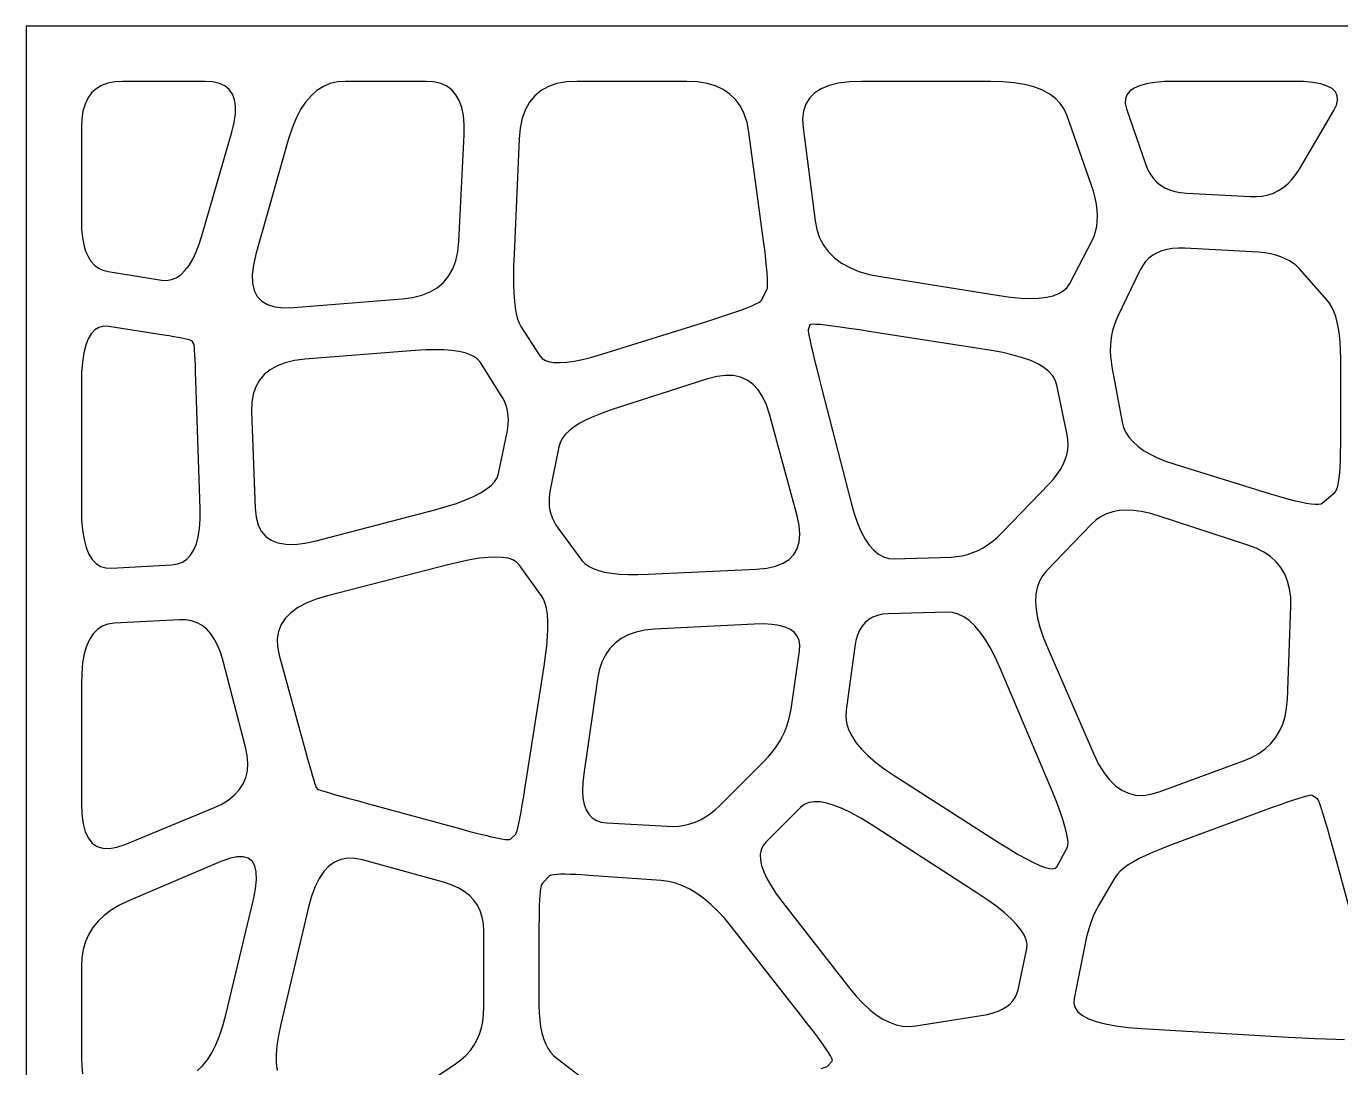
# Model space of a CAD drawing. Header units: millimetres. Extents: x -39 to 1165, y -35 to 718.
# Drawn here: x -39 to 343, y 415.4 to 718 of the extents above; entities that cross this region are included whole.
import ezdxf

# ---------------------------------------------------------------- set-up
doc = ezdxf.new("R2010")
doc.units = ezdxf.units.MM

msp = doc.modelspace()

# ---------------------------------------------------------------- linework, layer by layer
at = {"color": 7, "linetype": 'Continuous'}
for p, q in [((1165, 718), (-39, 718)), ((-39, 718), (-39, -35)), ((-18.68, 699.839966), (-20, 698.625)), ((-17.120001, 700.785034), (-18.68, 699.839966)), ((-15.32, 701.460022), (-17.120001, 700.785034)), ((-13.28, 701.86499), (-15.32, 701.460022)), ((-11, 702), (-13.28, 701.86499)), ((13, 702), (-11, 702)), ((15.237501, 701.852478), (13, 702)), ((17.15, 701.409973), (15.237501, 701.852478)), ((18.737501, 700.672485), (17.15, 701.409973)), ((20, 699.640015), (18.737501, 700.672485)), ((20.9375, 698.3125), (20, 699.640015)), ((45.469997, 699.320007), (43.75, 697.8125)), ((47.329998, 700.492493), (45.469997, 699.320007)), ((49.330002, 701.330017), (47.329998, 700.492493)), ((51.470001, 701.83252), (49.330002, 701.330017)), ((53.75, 702), (51.470001, 701.83252)), ((77.25, 702), (53.75, 702)), ((79.475006, 701.844971), (77.25, 702)), ((81.449997, 701.380005), (79.475006, 701.844971)), ((83.175003, 700.60498), (81.449997, 701.380005)), ((84.649994, 699.52002), (83.175003, 700.60498)), ((85.875, 698.125), (84.649994, 699.52002)), ((110.639999, 699.320007), (108.8125, 697.8125)), ((112.772499, 700.492493), (110.639999, 699.320007)), ((115.209999, 701.330017), (112.772499, 700.492493)), ((117.952499, 701.83252), (115.209999, 701.330017)), ((121, 702), (117.952499, 701.83252)), ((153, 702), (121, 702)), ((156.059998, 701.852478), (153, 702)), ((158.839996, 701.409973), (156.059998, 701.852478)), ((161.339996, 700.672485), (158.839996, 701.409973)), ((163.559998, 699.640015), (161.339996, 700.672485)), ((165.5, 698.3125), (163.559998, 699.640015)), ((192.029999, 699.839966), (190.125, 698.625)), ((194.345001, 700.785034), (192.029999, 699.839966)), ((197.070007, 701.460022), (194.345001, 700.785034)), ((200.205002, 701.86499), (197.070007, 701.460022)), ((203.75, 702), (200.205002, 701.86499)), ((241.25, 702), (203.75, 702)), ((244.847504, 701.900024), (241.25, 702)), ((248.139999, 701.599976), (244.847504, 701.900024)), ((251.127502, 701.099976), (248.139999, 701.599976)), ((253.809998, 700.400024), (251.127502, 701.099976)), ((256.1875, 699.5), (253.809998, 700.400024)), ((258.26001, 698.400024), (256.1875, 699.5)), ((281.709991, 699.119995), (280.877502, 698.080017)), ((282.9375, 700), (281.709991, 699.119995)), ((284.559998, 700.719971), (282.9375, 700)), ((286.577484, 701.279968), (284.559998, 700.719971)), ((288.98999, 701.679993), (286.577484, 701.279968)), ((291.797485, 701.919983), (288.98999, 701.679993)), ((295, 702), (291.797485, 701.919983)), ((329, 702), (295, 702)), ((332.180023, 701.914978), (329, 702)), ((334.919983, 701.659973), (332.180023, 701.914978)), ((337.220001, 701.234985), (334.919983, 701.659973)), ((339.079987, 700.640015), (337.220001, 701.234985)), ((340.5, 699.875), (339.079987, 700.640015)), ((341.480011, 698.940002), (340.5, 699.875)), ((-21.92, 695.38501), (-22.52, 693.359985)), ((-21.08, 697.140015), (-21.92, 695.38501)), ((-20, 698.625), (-21.08, 697.140015)), ((21.550001, 696.690002), (20.9375, 698.3125)), ((21.8375, 694.772522), (21.550001, 696.690002)), ((42.170002, 695.970032), (40.73, 693.792542)), ((43.75, 697.8125), (42.170002, 695.970032)), ((86.850006, 696.419983), (85.875, 698.125)), ((87.574997, 694.405029), (86.850006, 696.419983)), ((107.290001, 695.970032), (106.072502, 693.792542)), ((108.8125, 697.8125), (107.290001, 695.970032)), ((167.160004, 696.690002), (165.5, 698.3125)), ((168.539993, 694.772522), (167.160004, 696.690002)), ((187.544998, 695.38501), (186.869995, 693.359985)), ((188.630005, 697.140015), (187.544998, 695.38501)), ((190.125, 698.625), (188.630005, 697.140015)), ((260.027496, 697.099976), (258.26001, 698.400024)), ((261.48999, 695.599976), (260.027496, 697.099976)), ((262.647491, 693.900024), (261.48999, 695.599976)), ((280.440002, 696.880005), (280.397522, 695.52002)), ((280.397522, 695.52002), (280.75, 694)), ((280.877502, 698.080017), (280.440002, 696.880005)), ((342.019989, 697.835022), (341.480011, 698.940002)), ((341.779999, 695.11499), (342.119995, 696.559998)), ((342.119995, 696.559998), (342.019989, 697.835022)), ((-22.52, 693.359985), (-22.879999, 691.065002)), ((21.4375, 690.05249), (21.800001, 692.559998)), ((21.800001, 692.559998), (21.8375, 694.772522)), ((40.73, 693.792542), (39.43, 691.279968)), ((88.050003, 692.079956), (87.574997, 694.405029)), ((88.274994, 689.445007), (88.050003, 692.079956)), ((106.072502, 693.792542), (105.160004, 691.279968)), ((169.639999, 692.559998), (168.539993, 694.772522)), ((170.460007, 690.05249), (169.639999, 692.559998)), ((186.869995, 693.359985), (186.604996, 691.065002)), ((263.5, 692), (262.647491, 693.900024)), ((270.5, 672), (263.5, 692)), ((280.75, 694), (286.25, 678)), ((331, 676.5), (341, 693.5)), ((341, 693.5), (341.779999, 695.11499)), ((-22.879999, 691.065002), (-23, 688.5)), ((-23, 688.5), (-23, 661.5)), ((20.75, 687.25), (21.4375, 690.05249)), ((38.269997, 688.432495), (37.25, 685.25)), ((39.43, 691.279968), (38.269997, 688.432495)), ((88.25, 686.5), (88.274994, 689.445007)), ((104.552498, 688.432495), (104.25, 685.25)), ((105.160004, 691.279968), (104.552498, 688.432495)), ((171, 687.25), (170.460007, 690.05249)), ((186.604996, 691.065002), (186.75, 688.5)), ((186.75, 688.5), (190.25, 661.5)), ((12.25, 657.75), (20.75, 687.25)), ((37.25, 685.25), (27.75, 651.75)), ((86.75, 655.5), (88.25, 686.5)), ((104.25, 685.25), (102.75, 651.75)), ((175, 657.75), (171, 687.25)), ((286.25, 678), (286.86499, 676.475037)), ((286.86499, 676.475037), (287.609985, 675.100037)), ((329.957489, 674.890015), (331, 676.5)), ((287.609985, 675.100037), (288.485016, 673.875)), ((288.485016, 673.875), (289.490021, 672.799988)), ((289.490021, 672.799988), (290.625, 671.875)), ((327.617493, 672.210022), (328.829987, 673.459961)), ((328.829987, 673.459961), (329.957489, 674.890015)), ((271.132507, 670.037476), (270.5, 672)), ((271.630005, 668.150024), (271.132507, 670.037476)), ((290.625, 671.875), (291.889984, 671.100037)), ((291.889984, 671.100037), (293.285004, 670.475037)), ((293.285004, 670.475037), (294.809998, 670)), ((294.809998, 670), (296.465027, 669.674988)), ((296.465027, 669.674988), (298.25, 669.5)), ((298.25, 669.5), (316.75, 668.5)), ((318.557495, 668.48999), (320.279999, 668.660034)), ((320.279999, 668.660034), (321.91748, 669.01001)), ((321.91748, 669.01001), (323.470001, 669.539978)), ((323.470001, 669.539978), (324.9375, 670.25)), ((324.9375, 670.25), (326.320007, 671.140015)), ((326.320007, 671.140015), (327.617493, 672.210022)), ((271.992493, 666.337524), (271.630005, 668.150024)), ((272.220001, 664.599976), (271.992493, 666.337524)), ((316.75, 668.5), (318.557495, 668.48999)), ((-23, 661.5), (-22.922501, 658.922546)), ((190.25, 661.5), (190.755005, 658.907532)), ((272.092499, 659.837524), (272.269989, 661.349976)), ((272.3125, 662.9375), (272.220001, 664.599976)), ((272.269989, 661.349976), (272.3125, 662.9375)), ((-22.922501, 658.922546), (-22.690001, 656.589966)), ((11.365, 654.960022), (12.25, 657.75)), ((175.372498, 654.932495), (175, 657.75)), ((190.755005, 658.907532), (191.570007, 656.529968)), ((271.33252, 657.037476), (271.779999, 658.400024)), ((271.779999, 658.400024), (272.092499, 659.837524)), ((-22.690001, 656.589966), (-22.3025, 654.502502)), ((-22.3025, 654.502502), (-21.76, 652.659973)), ((10.41, 652.48999), (11.365, 654.960022)), ((86.450005, 652.54248), (86.75, 655.5)), ((175.690002, 652.380005), (175.372498, 654.932495)), ((191.570007, 656.529968), (192.694992, 654.367493)), ((192.694992, 654.367493), (194.12999, 652.419983)), ((264.25, 643.25), (270.75, 655.75)), ((270.75, 655.75), (271.33252, 657.037476)), ((294.109985, 653.409973), (292.485016, 653.147522)), ((295.86499, 653.527466), (294.109985, 653.409973)), ((297.75, 653.5), (295.86499, 653.527466)), ((317.25, 652.5), (297.75, 653.5)), ((-21.76, 652.659973), (-21.0625, 651.0625)), ((-21.0625, 651.0625), (-20.209999, 649.710022)), ((-20.209999, 649.710022), (-19.202501, 648.602478)), ((8.29, 648.51001), (9.385, 650.340027)), ((9.385, 650.340027), (10.41, 652.48999)), ((27.75, 651.75), (27.004999, 648.580017)), ((84.950005, 647.482483), (85.849998, 649.869995)), ((85.849998, 649.869995), (86.450005, 652.54248)), ((102.75, 651.75), (102.635002, 648.525024)), ((175.952499, 650.092529), (175.690002, 652.380005)), ((176.160004, 648.070007), (175.952499, 650.092529)), ((194.12999, 652.419983), (195.875, 650.6875)), ((195.875, 650.6875), (197.930008, 649.169983)), ((286.309998, 649.659973), (285.465027, 648.527466)), ((287.285004, 650.647522), (286.309998, 649.659973)), ((288.389984, 651.48999), (287.285004, 650.647522)), ((289.625, 652.1875), (288.389984, 651.48999)), ((290.990021, 652.73999), (289.625, 652.1875)), ((292.485016, 653.147522), (290.990021, 652.73999)), ((319.142517, 652.359985), (317.25, 652.5)), ((320.920013, 652.140015), (319.142517, 652.359985)), ((322.582489, 651.839966), (320.920013, 652.140015)), ((324.130005, 651.460022), (322.582489, 651.839966)), ((325.5625, 651), (324.130005, 651.460022)), ((326.880005, 650.460022), (325.5625, 651)), ((328.082489, 649.839966), (326.880005, 650.460022)), ((329.170013, 649.140015), (328.082489, 649.839966)), ((-19.202501, 648.602478), (-18.039999, 647.73999)), ((-18.039999, 647.73999), (-16.7225, 647.122498)), ((-16.7225, 647.122498), (-15.25, 646.75)), ((-15.25, 646.75), (0.25, 644.25)), ((4.585, 644.940002), (5.89, 645.809998)), ((5.89, 645.809998), (7.125, 647)), ((7.125, 647), (8.29, 648.51001)), ((27.004999, 648.580017), (26.67, 645.77002)), ((26.67, 645.77002), (26.745001, 643.320007)), ((83.75, 645.380005), (84.950005, 647.482483)), ((102.635002, 648.525024), (102.589996, 645.550049)), ((176.3125, 646.3125), (176.160004, 648.070007)), ((176.410004, 644.820007), (176.3125, 646.3125)), ((197.930008, 649.169983), (200.294998, 647.867493)), ((200.294998, 647.867493), (202.970001, 646.779968)), ((202.970001, 646.779968), (205.954987, 645.907532)), ((205.954987, 645.907532), (209.25, 645.25)), ((284.75, 647.25), (278.25, 633.75)), ((285.465027, 648.527466), (284.75, 647.25)), ((330.142517, 648.359985), (329.170013, 649.140015)), ((331, 647.5), (330.142517, 648.359985)), ((339, 638.5), (331, 647.5)), ((0.25, 644.25), (1.765, 644.159973)), ((1.765, 644.159973), (3.21, 644.390015)), ((3.21, 644.390015), (4.585, 644.940002)), ((26.745001, 643.320007), (27.23, 641.22998)), ((78.349998, 640.782532), (80.450005, 642.030029)), ((80.450005, 642.030029), (82.25, 643.5625)), ((82.25, 643.5625), (83.75, 645.380005)), ((102.589996, 645.550049), (102.614998, 642.824951)), ((102.614998, 642.824951), (102.709999, 640.349976)), ((176.25, 641.5), (176.372498, 641.932495)), ((176.372498, 641.932495), (176.440002, 642.630005)), ((176.452499, 643.592529), (176.410004, 644.820007)), ((176.440002, 642.630005), (176.452499, 643.592529)), ((209.25, 645.25), (243.75, 639.75)), ((262.390015, 641.109985), (263.459991, 642.090027)), ((263.459991, 642.090027), (264.25, 643.25)), ((27.23, 641.22998), (28.125, 639.5)), ((28.125, 639.5), (29.43, 638.130005)), ((29.43, 638.130005), (31.145, 637.119995)), ((38.75, 636.25), (70.25, 638.75)), ((70.25, 638.75), (73.25, 639.142517)), ((73.25, 639.142517), (75.950005, 639.820007)), ((75.950005, 639.820007), (78.349998, 640.782532)), ((102.709999, 640.349976), (102.875, 638.125)), ((102.875, 638.125), (103.110001, 636.150024)), ((173.87001, 637.77002), (174.455002, 638.16748)), ((174.455002, 638.16748), (174.75, 638.5)), ((174.75, 638.5), (176.25, 641.5)), ((243.75, 639.75), (247.060013, 639.289978)), ((247.060013, 639.289978), (250.089996, 639.01001)), ((250.089996, 639.01001), (252.840012, 638.909973)), ((252.840012, 638.909973), (255.309998, 638.98999)), ((255.309998, 638.98999), (257.5, 639.25)), ((257.5, 639.25), (259.410004, 639.690002)), ((259.410004, 639.690002), (261.040009, 640.309998)), ((261.040009, 640.309998), (262.390015, 641.109985)), ((339.76001, 637.52002), (339, 638.5)), ((31.145, 637.119995), (33.27, 636.469971)), ((33.27, 636.469971), (35.805, 636.179993)), ((35.805, 636.179993), (38.75, 636.25)), ((103.110001, 636.150024), (103.415001, 634.425049)), ((103.415001, 634.425049), (103.790001, 632.949951)), ((164.270004, 634.02002), (166.595001, 634.807495)), ((166.595001, 634.807495), (168.630005, 635.530029)), ((168.630005, 635.530029), (170.375, 636.1875)), ((170.375, 636.1875), (171.830002, 636.780029)), ((171.830002, 636.780029), (172.994995, 637.307495)), ((172.994995, 637.307495), (173.87001, 637.77002)), ((340.440002, 636.380005), (339.76001, 637.52002)), ((341.040009, 635.080017), (340.440002, 636.380005)), ((341.559998, 633.619995), (341.040009, 635.080017)), ((-17.880001, 630.47998), (-19.08, 629.767517)), ((-16.52, 630.807495), (-17.880001, 630.47998)), ((-15, 630.75), (-16.52, 630.807495)), ((1, 628.25), (-15, 630.75)), ((103.790001, 632.949951), (104.235001, 631.724976)), ((104.235001, 631.724976), (104.75, 630.75)), ((104.75, 630.75), (110.25, 622.25)), ((128.25, 622.75), (158.75, 632.25)), ((158.75, 632.25), (161.654999, 633.16748)), ((161.654999, 633.16748), (164.270004, 634.02002)), ((188.75, 631.25), (188.25, 629.75)), ((188.972488, 631.36499), (188.75, 631.25)), ((189.540009, 631.410034), (188.972488, 631.36499)), ((190.452499, 631.38501), (189.540009, 631.410034)), ((191.710007, 631.289978), (190.452499, 631.38501)), ((193.3125, 631.125), (191.710007, 631.289978)), ((195.259995, 630.890015), (193.3125, 631.125)), ((197.552505, 630.585022), (195.259995, 630.890015)), ((200.190002, 630.209961), (197.552505, 630.585022)), ((277.140015, 631), (276.727509, 629.587463)), ((277.647491, 632.387512), (277.140015, 631)), ((278.25, 633.75), (277.647491, 632.387512)), ((342, 632), (341.559998, 633.619995)), ((342.359985, 630.219971), (342, 632)), ((-21, 627.1875), (-21.719999, 625.320007)), ((-20.120001, 628.669983), (-21, 627.1875)), ((-19.08, 629.767517), (-20.120001, 628.669983)), ((2.522501, 628.007507), (1, 628.25)), ((3.89, 627.780029), (2.522501, 628.007507)), ((5.1025, 627.567505), (3.89, 627.780029)), ((6.16, 627.369995), (5.1025, 627.567505)), ((7.0625, 627.1875), (6.16, 627.369995)), ((7.81, 627.02002), (7.0625, 627.1875)), ((8.4025, 626.867493), (7.81, 627.02002)), ((8.84, 626.72998), (8.4025, 626.867493)), ((9.1225, 626.607483), (8.84, 626.72998)), ((9.25, 626.5), (9.1225, 626.607483)), ((9.75, 625.5), (9.25, 626.5)), ((188.25, 629.75), (188.24501, 629.442505)), ((188.24501, 629.442505), (188.330002, 628.820007)), ((188.330002, 628.820007), (188.505005, 627.882507)), ((188.505005, 627.882507), (188.769989, 626.630005)), ((188.769989, 626.630005), (189.125, 625.0625)), ((203.172501, 629.765015), (200.190002, 630.209961)), ((206.5, 629.25), (203.172501, 629.765015)), ((241.5, 623.75), (206.5, 629.25)), ((276.1875, 626.6875), (276.059998, 625.200012)), ((276.410004, 628.149963), (276.1875, 626.6875)), ((276.727509, 629.587463), (276.410004, 628.149963)), ((342.639984, 628.279968), (342.359985, 630.219971)), ((342.839996, 626.179993), (342.639984, 628.279968)), ((-22.280001, 623.067505), (-22.68, 620.429993)), ((-21.719999, 625.320007), (-22.280001, 623.067505)), ((9.8025, 625.247498), (9.75, 625.5)), ((9.860001, 624.690002), (9.8025, 625.247498)), ((9.9225, 623.827515), (9.860001, 624.690002)), ((9.99, 622.659973), (9.9225, 623.827515)), ((74, 623.75), (42, 621.25)), ((77.07, 623.940002), (74, 623.75)), ((79.879997, 624.01001), (77.07, 623.940002)), ((82.43, 623.960022), (79.879997, 624.01001)), ((84.720001, 623.789978), (82.43, 623.960022)), ((86.75, 623.5), (84.720001, 623.789978)), ((88.520004, 623.090027), (86.75, 623.5)), ((90.029999, 622.559998), (88.520004, 623.090027)), ((125.324997, 621.890015), (128.25, 622.75)), ((189.125, 625.0625), (189.570007, 623.179993)), ((189.570007, 623.179993), (190.105011, 620.982483)), ((244.839996, 623.154968), (241.5, 623.75)), ((247.860001, 622.470032), (244.839996, 623.154968)), ((276.059998, 625.200012), (276.027496, 623.6875)), ((276.027496, 623.6875), (276.089996, 622.149963)), ((342.959991, 623.919983), (342.839996, 626.179993)), ((343, 621.5), (342.959991, 623.919983)), ((-22.68, 620.429993), (-22.92, 617.407471)), ((10.0625, 621.1875), (9.99, 622.659973)), ((10.14, 619.409973), (10.0625, 621.1875)), ((10.2225, 617.327515), (10.14, 619.409973)), ((33.885002, 619.352478), (31.84, 618.210022)), ((36.259998, 620.23999), (33.885002, 619.352478)), ((38.965, 620.872498), (36.259998, 620.23999)), ((42, 621.25), (38.965, 620.872498)), ((91.279999, 621.910034), (90.029999, 622.559998)), ((92.269997, 621.139954), (91.279999, 621.910034)), ((93, 620.25), (92.269997, 621.139954)), ((99, 610.75), (93, 620.25)), ((110.25, 622.25), (110.925003, 621.48999)), ((110.925003, 621.48999), (111.850006, 620.910034)), ((111.850006, 620.910034), (113.024994, 620.509949)), ((113.024994, 620.509949), (114.449997, 620.289978)), ((114.449997, 620.289978), (116.125, 620.25)), ((116.125, 620.25), (118.050003, 620.390015)), ((118.050003, 620.390015), (120.225006, 620.710022)), ((120.225006, 620.710022), (122.649994, 621.209961)), ((122.649994, 621.209961), (125.324997, 621.890015)), ((190.105011, 620.982483), (190.729996, 618.469971)), ((250.559998, 621.695007), (247.860001, 622.470032)), ((252.940002, 620.830017), (250.559998, 621.695007)), ((255, 619.875), (252.940002, 620.830017)), ((256.73999, 618.830017), (255, 619.875)), ((276.089996, 622.149963), (276.247498, 620.587463)), ((276.247498, 620.587463), (276.5, 619)), ((276.5, 619), (279.5, 603)), ((343, 596.5), (343, 621.5)), ((-22.92, 617.407471), (-23, 614)), ((10.309999, 614.940002), (10.2225, 617.327515)), ((28.74, 615.159973), (27.684999, 613.252502)), ((30.125, 616.8125), (28.74, 615.159973)), ((31.84, 618.210022), (30.125, 616.8125)), ((159, 615.5), (131, 606.5)), ((161.699997, 616.20752), (159, 615.5)), ((164.199997, 616.530029), (161.699997, 616.20752)), ((166.5, 616.467468), (164.199997, 616.530029)), ((168.600006, 616.019958), (166.5, 616.467468)), ((170.5, 615.1875), (168.600006, 616.019958)), ((172.199997, 613.970032), (170.5, 615.1875)), ((190.729996, 618.469971), (191.444992, 615.642517)), ((191.444992, 615.642517), (192.25, 612.5)), ((258.160004, 617.695007), (256.73999, 618.830017)), ((259.26001, 616.470032), (258.160004, 617.695007)), ((260.040009, 615.154968), (259.26001, 616.470032)), ((260.5, 613.75), (260.040009, 615.154968)), ((-23, 614), (-23, 578)), ((10.4025, 612.247498), (10.309999, 614.940002)), ((10.5, 609.25), (10.4025, 612.247498)), ((27.684999, 613.252502), (26.959999, 611.089966)), ((173.699997, 612.367493), (172.199997, 613.970032)), ((175, 610.380005), (173.699997, 612.367493)), ((192.25, 612.5), (200.75, 579.5)), ((263.5, 599.25), (260.5, 613.75)), ((11.5, 577.75), (10.5, 609.25)), ((26.565001, 608.672546), (26.5, 606)), ((26.959999, 611.089966), (26.565001, 608.672546)), ((99.557503, 609.787537), (99, 610.75)), ((100.029999, 608.799988), (99.557503, 609.787537)), ((100.417503, 607.787537), (100.029999, 608.799988)), ((100.720001, 606.75), (100.417503, 607.787537)), ((176.100006, 608.007446), (175, 610.380005)), ((177, 605.25), (176.100006, 608.007446)), ((26.5, 606), (27.5, 578)), ((100.9375, 605.6875), (100.720001, 606.75)), ((101.07, 604.600037), (100.9375, 605.6875)), ((101.1175, 603.487488), (101.07, 604.600037)), ((123.747505, 603.642517), (121.840004, 602.619995)), ((125.909996, 604.630005), (123.747505, 603.642517)), ((128.327499, 605.58252), (125.909996, 604.630005)), ((131, 606.5), (128.327499, 605.58252)), ((185, 575.75), (177, 605.25)), ((98.25, 588), (100.75, 600)), ((100.75, 600), (100.957497, 601.1875)), ((100.957497, 601.1875), (101.080002, 602.350037)), ((101.080002, 602.350037), (101.1175, 603.487488)), ((118.790001, 600.469971), (117.647499, 599.342468)), ((120.1875, 601.5625), (118.790001, 600.469971)), ((121.840004, 602.619995), (120.1875, 601.5625)), ((279.5, 603), (279.922485, 601.4375)), ((279.922485, 601.4375), (280.589996, 599.950012)), ((280.589996, 599.950012), (281.502502, 598.537476)), ((116.127502, 596.982483), (115.75, 595.75)), ((116.760002, 598.179993), (116.127502, 596.982483)), ((117.647499, 599.342468), (116.760002, 598.179993)), ((263.717499, 597.80249), (263.5, 599.25)), ((263.657501, 594.922485), (263.769989, 596.359985)), ((263.769989, 596.359985), (263.717499, 597.80249)), ((281.502502, 598.537476), (282.660004, 597.200012)), ((282.660004, 597.200012), (284.0625, 595.9375)), ((284.0625, 595.9375), (285.709991, 594.75)), ((342.982513, 594.109985), (343, 596.5)), ((115.75, 595.75), (113.25, 583.25)), ((262.9375, 592.0625), (263.380005, 593.48999)), ((263.380005, 593.48999), (263.657501, 594.922485)), ((285.709991, 594.75), (287.602509, 593.637512)), ((287.602509, 593.637512), (289.73999, 592.599976)), ((289.73999, 592.599976), (292.122498, 591.637512)), ((342.929993, 591.940002), (342.982513, 594.109985)), ((260.619995, 587.809998), (261.557495, 589.222473)), ((261.557495, 589.222473), (262.330017, 590.640015)), ((262.330017, 590.640015), (262.9375, 592.0625)), ((292.122498, 591.637512), (294.75, 590.75)), ((294.75, 590.75), (322.25, 582.25)), ((342.720001, 588.26001), (342.842499, 589.98999)), ((342.842499, 589.98999), (342.929993, 591.940002)), ((94.690002, 583.440002), (96.059998, 584.535034)), ((96.059998, 584.535034), (97.110001, 585.659973)), ((97.110001, 585.659973), (97.839996, 586.815002)), ((97.839996, 586.815002), (98.25, 588)), ((244.75, 571), (258.25, 585)), ((258.25, 585), (259.517487, 586.402527)), ((259.517487, 586.402527), (260.619995, 587.809998)), ((342.142487, 584.390015), (342.369995, 585.459961)), ((342.369995, 585.459961), (342.5625, 586.75)), ((342.5625, 586.75), (342.720001, 588.26001)), ((88.660004, 580.334961), (90.989998, 581.340027)), ((90.989998, 581.340027), (93, 582.375)), ((93, 582.375), (94.690002, 583.440002)), ((112.940002, 580.809998), (112.927498, 579.63501)), ((113.047501, 582.015015), (112.940002, 580.809998)), ((113.25, 583.25), (113.047501, 582.015015)), ((322.25, 582.25), (324.880005, 581.45752)), ((324.880005, 581.45752), (327.269989, 580.780029)), ((327.269989, 580.780029), (329.420013, 580.217468)), ((337.75, 579.5), (341.25, 582.5)), ((341.25, 582.5), (341.582489, 582.910034)), ((341.582489, 582.910034), (341.880005, 583.539978)), ((341.880005, 583.539978), (342.142487, 584.390015)), ((-23, 578), (-22.9125, 574.585022)), ((11.5075, 574.752502), (11.5, 577.75)), ((27.5, 578), (27.7675, 575.38501)), ((45.25, 568.5), (79.75, 577.5)), ((79.75, 577.5), (83.040001, 578.415039)), ((83.040001, 578.415039), (86.009995, 579.360046)), ((86.009995, 579.360046), (88.660004, 580.334961)), ((112.927498, 579.63501), (113.010002, 578.48999)), ((113.010002, 578.48999), (113.1875, 577.375)), ((113.1875, 577.375), (113.459999, 576.290039)), ((200.75, 579.5), (201.639999, 576.367493)), ((276.740021, 576.890015), (274.985016, 576.309998)), ((278.625, 577.25), (276.740021, 576.890015)), ((280.639984, 577.390015), (278.625, 577.25)), ((282.785004, 577.309998), (280.639984, 577.390015)), ((285.059998, 577.01001), (282.785004, 577.309998)), ((287.465027, 576.48999), (285.059998, 577.01001)), ((329.420013, 580.217468), (331.330017, 579.769958)), ((331.330017, 579.769958), (333, 579.4375)), ((333, 579.4375), (334.429993, 579.220032)), ((334.429993, 579.220032), (335.619995, 579.117493)), ((335.619995, 579.117493), (336.570007, 579.130005)), ((336.570007, 579.130005), (337.279999, 579.257446)), ((337.279999, 579.257446), (337.75, 579.5)), ((-22.9125, 574.585022), (-22.65, 571.540039)), ((11.33, 572.059998), (11.5075, 574.752502)), ((27.7675, 575.38501), (28.370001, 573.140015)), ((28.370001, 573.140015), (29.307499, 571.265015)), ((113.459999, 576.290039), (113.827499, 575.234985)), ((113.827499, 575.234985), (114.290001, 574.210022)), ((114.290001, 574.210022), (114.847504, 573.214966)), ((114.847504, 573.214966), (115.5, 572.25)), ((185.602493, 572.940002), (185, 575.75)), ((201.639999, 576.367493), (202.610001, 573.570007)), ((202.610001, 573.570007), (203.660004, 571.107483)), ((270.5, 573.25), (257.5, 559.75)), ((271.86499, 574.48999), (270.5, 573.25)), ((273.359985, 575.51001), (271.86499, 574.48999)), ((274.985016, 576.309998), (273.359985, 575.51001)), ((290, 575.75), (287.465027, 576.48999)), ((316, 567.25), (290, 575.75)), ((-22.65, 571.540039), (-22.2125, 568.86499)), ((10.42, 567.590027), (10.9675, 569.672485)), ((10.9675, 569.672485), (11.33, 572.059998)), ((29.307499, 571.265015), (30.580002, 569.76001)), ((30.580002, 569.76001), (32.1875, 568.625)), ((115.5, 572.25), (122.5, 562.75)), ((185.809998, 570.409973), (185.602493, 572.940002)), ((185.622498, 568.160034), (185.809998, 570.409973)), ((203.660004, 571.107483), (204.789993, 568.97998)), ((241.98999, 568.469971), (243.384995, 569.66748)), ((243.384995, 569.66748), (244.75, 571)), ((-22.2125, 568.86499), (-21.6, 566.559998)), ((-21.6, 566.559998), (-20.8125, 564.625)), ((8.77, 564.340027), (9.6875, 565.8125)), ((9.6875, 565.8125), (10.42, 567.590027)), ((32.1875, 568.625), (34.129997, 567.859985)), ((34.129997, 567.859985), (36.407501, 567.465027)), ((36.407501, 567.465027), (39.02, 567.440002)), ((39.02, 567.440002), (41.967499, 567.784973)), ((41.967499, 567.784973), (45.25, 568.5)), ((184.0625, 564.5), (185.040009, 566.190002)), ((185.040009, 566.190002), (185.622498, 568.160034)), ((204.789993, 568.97998), (206, 567.1875)), ((206, 567.1875), (207.289993, 565.72998)), ((207.289993, 565.72998), (208.660004, 564.607483)), ((236.110001, 565.029968), (237.625, 565.6875)), ((237.625, 565.6875), (239.110001, 566.480042)), ((239.110001, 566.480042), (240.565002, 567.407532)), ((240.565002, 567.407532), (241.98999, 568.469971)), ((318.464996, 566.307495), (316, 567.25)), ((320.660004, 565.179993), (318.464996, 566.307495)), ((-20.8125, 564.625), (-19.85, 563.059998)), ((-19.85, 563.059998), (-18.7125, 561.86499)), ((-18.7125, 561.86499), (-17.4, 561.040039)), ((3.25, 561.5), (4.9075, 561.752502)), ((4.9075, 561.752502), (6.38, 562.309998)), ((6.38, 562.309998), (7.6675, 563.172485)), ((7.6675, 563.172485), (8.77, 564.340027)), ((86.857498, 562.309998), (83.5, 561.5)), ((89.93, 562.940002), (86.857498, 562.309998)), ((92.717499, 563.390015), (89.93, 562.940002)), ((95.220001, 563.659973), (92.717499, 563.390015)), ((97.4375, 563.75), (95.220001, 563.659973)), ((99.369995, 563.659973), (97.4375, 563.75)), ((101.017502, 563.390015), (99.369995, 563.659973)), ((102.379997, 562.940002), (101.017502, 563.390015)), ((103.457504, 562.309998), (102.379997, 562.940002)), ((104.25, 561.5), (103.457504, 562.309998)), ((122.5, 562.75), (123.322495, 561.855042)), ((123.322495, 561.855042), (124.389999, 561.070007)), ((178.759995, 561.110046), (180.922501, 561.959961)), ((180.922501, 561.959961), (182.690002, 563.090027)), ((182.690002, 563.090027), (184.0625, 564.5)), ((208.660004, 564.607483), (210.110001, 563.820007)), ((210.110001, 563.820007), (211.639999, 563.367493)), ((211.639999, 563.367493), (213.25, 563.25)), ((213.25, 563.25), (229.75, 563.75)), ((229.75, 563.75), (231.384995, 563.867554)), ((231.384995, 563.867554), (232.98999, 564.119995)), ((232.98999, 564.119995), (234.565002, 564.507507)), ((234.565002, 564.507507), (236.110001, 565.029968)), ((322.584991, 563.867493), (320.660004, 565.179993)), ((324.23999, 562.369995), (322.584991, 563.867493)), ((325.625, 560.6875), (324.23999, 562.369995)), ((-17.4, 561.040039), (-15.9125, 560.585022)), ((-15.9125, 560.585022), (-14.25, 560.5)), ((-14.25, 560.5), (3.25, 561.5)), ((83.5, 561.5), (48.5, 552.5)), ((110.75, 552.5), (104.25, 561.5)), ((124.389999, 561.070007), (125.702507, 560.39502)), ((125.702507, 560.39502), (127.260002, 559.829956)), ((127.260002, 559.829956), (129.0625, 559.375)), ((129.0625, 559.375), (131.110001, 559.030029)), ((131.110001, 559.030029), (133.402496, 558.795044)), ((133.402496, 558.795044), (135.940002, 558.669983)), ((135.940002, 558.669983), (138.722504, 558.654968)), ((138.722504, 558.654968), (141.75, 558.75)), ((141.75, 558.75), (173.25, 560.25)), ((173.25, 560.25), (176.202499, 560.540039)), ((176.202499, 560.540039), (178.759995, 561.110046)), ((256.33252, 558.3125), (255.430008, 556.700012)), ((257.5, 559.75), (256.33252, 558.3125)), ((326.73999, 558.820007), (325.625, 560.6875)), ((327.584991, 556.767517), (326.73999, 558.820007)), ((254.792496, 554.912476), (254.419998, 552.950012)), ((255.430008, 556.700012), (254.792496, 554.912476)), ((328.160004, 554.530029), (327.584991, 556.767517)), ((328.464996, 552.107483), (328.160004, 554.530029)), ((42.34, 550.369995), (39.889999, 549.057495)), ((45.209999, 551.517456), (42.34, 550.369995)), ((48.5, 552.5), (45.209999, 551.517456)), ((111.342499, 551.484985), (110.75, 552.5)), ((111.82, 550.23999), (111.342499, 551.484985)), ((112.182495, 548.765015), (111.82, 550.23999)), ((254.419998, 552.950012), (254.3125, 550.8125)), ((254.3125, 550.8125), (254.470001, 548.5)), ((328.5, 549.5), (328.464996, 552.107483)), ((37.860001, 547.580017), (36.25, 545.9375)), ((39.889999, 549.057495), (37.860001, 547.580017)), ((112.43, 547.059998), (112.182495, 548.765015)), ((112.5625, 545.125), (112.43, 547.059998)), ((207.05249, 546.289978), (205.860001, 545.609985)), ((208.389999, 546.790039), (207.05249, 546.289978)), ((209.872498, 547.109985), (208.389999, 546.790039)), ((211.5, 547.25), (209.872498, 547.109985)), ((228.5, 547.75), (211.5, 547.25)), ((230.184998, 547.632507), (228.5, 547.75)), ((231.839996, 547.179993), (230.184998, 547.632507)), ((233.464996, 546.392517), (231.839996, 547.179993)), ((235.059998, 545.27002), (233.464996, 546.392517)), ((254.470001, 548.5), (254.892502, 546.012512)), ((327.5, 522.5), (328.5, 549.5)), ((-18.345001, 542.692505), (-19.58, 541.419983)), ((-16.92, 543.630005), (-18.345001, 542.692505)), ((-15.305, 544.232544), (-16.92, 543.630005)), ((-13.5, 544.5), (-15.305, 544.232544)), ((5.5, 545.5), (-13.5, 544.5)), ((7.3375, 545.469971), (5.5, 545.5)), ((9.049999, 545.179993), (7.3375, 545.469971)), ((10.637501, 544.630005), (9.049999, 545.179993)), ((12.099998, 543.820007), (10.637501, 544.630005)), ((13.4375, 542.75), (12.099998, 543.820007)), ((14.650001, 541.419983), (13.4375, 542.75)), ((35.059998, 544.130005), (34.290001, 542.157471)), ((36.25, 545.9375), (35.059998, 544.130005)), ((112.482498, 540.565002), (112.580002, 542.960022)), ((112.580002, 542.960022), (112.5625, 545.125)), ((140.725006, 542.469971), (138.200012, 541.929993)), ((143.5, 542.75), (140.725006, 542.469971)), ((172.5, 544.25), (143.5, 542.75)), ((175.242493, 544.307495), (172.5, 544.25)), ((177.669998, 544.179993), (175.242493, 544.307495)), ((179.782501, 543.867493), (177.669998, 544.179993)), ((181.580002, 543.369995), (179.782501, 543.867493)), ((183.0625, 542.6875), (181.580002, 543.369995)), ((184.229996, 541.820007), (183.0625, 542.6875)), ((203.152496, 542.48999), (202.539993, 541.089966)), ((203.910004, 543.710022), (203.152496, 542.48999)), ((204.8125, 544.75), (203.910004, 543.710022)), ((205.860001, 545.609985), (204.8125, 544.75)), ((236.625, 543.8125), (235.059998, 545.27002)), ((238.160004, 542.02002), (236.625, 543.8125)), ((254.892502, 546.012512), (255.580002, 543.349976)), ((255.580002, 543.349976), (256.532501, 540.512512)), ((-20.625, 539.8125), (-21.48, 537.869995)), ((-19.58, 541.419983), (-20.625, 539.8125)), ((15.737499, 539.830017), (14.650001, 541.419983)), ((16.700001, 537.97998), (15.737499, 539.830017)), ((34.290001, 542.157471), (33.939999, 540.02002)), ((33.939999, 540.02002), (34.010002, 537.717529)), ((112.269997, 537.940002), (112.482498, 540.565002)), ((132.125, 538.75), (130.600006, 537.169983)), ((133.899994, 540.070007), (132.125, 538.75)), ((135.924988, 541.130005), (133.899994, 540.070007)), ((138.200012, 541.929993), (135.924988, 541.130005)), ((185.082504, 540.767517), (184.229996, 541.820007)), ((185.619995, 539.530029), (185.082504, 540.767517)), ((185.842499, 538.107483), (185.619995, 539.530029)), ((202.072495, 539.51001), (201.75, 537.75)), ((202.539993, 541.089966), (202.072495, 539.51001)), ((239.664993, 539.892517), (238.160004, 542.02002)), ((241.139999, 537.429993), (239.664993, 539.892517)), ((256.532501, 540.512512), (257.75, 537.5)), ((-22.145, 535.592529), (-22.620001, 532.97998)), ((-21.48, 537.869995), (-22.145, 535.592529)), ((17.537498, 535.869995), (16.700001, 537.97998)), ((18.25, 533.5), (17.537498, 535.869995)), ((34.010002, 537.717529), (34.5, 535.25)), ((34.5, 535.25), (41.5, 509.75)), ((111.5, 532), (111.942497, 535.084961)), ((111.942497, 535.084961), (112.269997, 537.940002)), ((129.324997, 535.330017), (128.300003, 533.22998)), ((130.600006, 537.169983), (129.324997, 535.330017)), ((183.25, 519.5), (185.75, 536.5)), ((185.75, 536.5), (185.842499, 538.107483)), ((201.75, 537.75), (199.25, 519.25)), ((242.585007, 534.632507), (241.139999, 537.429993)), ((257.75, 537.5), (271.25, 506.5)), ((-22.620001, 532.97998), (-22.905001, 530.032471)), ((24.75, 508.5), (18.25, 533.5)), ((106.5, 500), (111.5, 532)), ((128.300003, 533.22998), (127.524994, 530.869995)), ((244, 531.5), (242.585007, 534.632507)), ((258, 498.5), (244, 531.5)), ((-22.905001, 530.032471), (-23, 526.75)), ((127, 528.25), (123, 500.75)), ((127.524994, 530.869995), (127, 528.25)), ((-23, 526.75), (-23, 492.25)), ((326.829987, 517.459961), (327.282501, 519.890015)), ((327.282501, 519.890015), (327.5, 522.5)), ((182.027496, 514.580017), (182.539993, 516.179993)), ((182.539993, 516.179993), (182.947495, 517.820007)), ((182.947495, 517.820007), (183.25, 519.5)), ((199.25, 519.25), (199.164993, 517.39502)), ((199.164993, 517.39502), (199.410004, 515.530029)), ((326.142517, 515.210022), (326.829987, 517.459961)), ((180.6875, 511.5), (181.410004, 513.019958)), ((181.410004, 513.019958), (182.027496, 514.580017)), ((199.410004, 515.530029), (199.985001, 513.654968)), ((199.985001, 513.654968), (200.889999, 511.769989)), ((324.0625, 511.25), (325.220001, 513.140015)), ((325.220001, 513.140015), (326.142517, 515.210022)), ((25.24, 506.07251), (24.75, 508.5)), ((41.5, 509.75), (42.1675, 507.325012)), ((177.889999, 507.179993), (178.92749, 508.580017)), ((178.92749, 508.580017), (179.860001, 510.02002)), ((179.860001, 510.02002), (180.6875, 511.5)), ((200.889999, 511.769989), (202.125, 509.875)), ((202.125, 509.875), (203.690002, 507.970001)), ((321.04248, 508.01001), (322.670013, 509.540009)), ((322.670013, 509.540009), (324.0625, 511.25)), ((25.41, 503.790009), (25.24, 506.07251)), ((42.1675, 507.325012), (42.77, 505.150024)), ((42.77, 505.150024), (43.307499, 503.224976)), ((162.5, 491.5), (175.5, 504.5)), ((175.5, 504.5), (176.747498, 505.820007)), ((176.747498, 505.820007), (177.889999, 507.179993)), ((203.690002, 507.970001), (205.585007, 506.054993)), ((205.585007, 506.054993), (207.809998, 504.130005)), ((271.25, 506.5), (272.654999, 503.600006)), ((290.25, 495.5), (314.75, 504.5)), ((314.75, 504.5), (317.08252, 505.490021)), ((317.08252, 505.490021), (319.180023, 506.660004)), ((319.180023, 506.660004), (321.04248, 508.01001)), ((24.789999, 499.660004), (25.26, 501.652496)), ((25.26, 501.652496), (25.41, 503.790009)), ((43.307499, 503.224976), (43.779999, 501.549988)), ((43.779999, 501.549988), (44.1875, 500.125)), ((123, 500.75), (122.707504, 498.132507)), ((207.809998, 504.130005), (210.365005, 502.195007)), ((210.365005, 502.195007), (213.25, 500.25)), ((272.654999, 503.600006), (274.170013, 501.100006)), ((274.170013, 501.100006), (275.794983, 499)), ((22.890001, 496.110016), (24, 497.8125)), ((24, 497.8125), (24.789999, 499.660004)), ((44.1875, 500.125), (44.529999, 498.950012)), ((44.529999, 498.950012), (44.807499, 498.025024)), ((44.807499, 498.025024), (45.02, 497.349976)), ((45.02, 497.349976), (45.1675, 496.924988)), ((45.1675, 496.924988), (45.25, 496.75)), ((45.25, 496.75), (45.75, 496.25)), ((105.57, 494.209991), (106.017502, 496.952484)), ((106.017502, 496.952484), (106.5, 500)), ((122.707504, 498.132507), (122.629997, 495.779999)), ((213.25, 500.25), (243.75, 480.75)), ((259.315002, 495.337494), (258, 498.5)), ((275.794983, 499), (277.529999, 497.299988)), ((277.529999, 497.299988), (279.375, 496)), ((17.639999, 491.872498), (19.709999, 493.139984)), ((19.709999, 493.139984), (21.460001, 494.552521)), ((21.460001, 494.552521), (22.890001, 496.110016)), ((45.75, 496.25), (45.935001, 496.165009)), ((45.935001, 496.165009), (46.389999, 496.01001)), ((46.389999, 496.01001), (47.115002, 495.785004)), ((47.115002, 495.785004), (48.110001, 495.48999)), ((48.110001, 495.48999), (49.375, 495.125)), ((49.375, 495.125), (50.91, 494.690002)), ((50.91, 494.690002), (52.715, 494.184998)), ((52.715, 494.184998), (54.790001, 493.609985)), ((54.790001, 493.609985), (57.134998, 492.964996)), ((57.134998, 492.964996), (59.75, 492.25)), ((105.157501, 491.772522), (105.57, 494.209991)), ((122.629997, 495.779999), (122.767502, 493.692505)), ((122.767502, 493.692505), (123.119995, 491.869995)), ((260.459991, 492.450012), (259.315002, 495.337494)), ((279.375, 496), (281.329987, 495.100006)), ((281.329987, 495.100006), (283.39502, 494.600006)), ((283.39502, 494.600006), (285.569977, 494.5)), ((285.569977, 494.5), (287.85498, 494.799988)), ((287.85498, 494.799988), (290.25, 495.5)), ((329.259979, 493.119995), (327.452484, 492.505005)), ((330.8125, 493.625), (329.259979, 493.119995)), ((332.110016, 494.02002), (330.8125, 493.625)), ((333.152496, 494.304993), (332.110016, 494.02002)), ((333.940002, 494.480011), (333.152496, 494.304993)), ((334.472473, 494.544983), (333.940002, 494.480011)), ((334.75, 494.5), (334.472473, 494.544983)), ((336.25, 493.5), (334.75, 494.5)), ((336.4375, 493.240021), (336.25, 493.5)), ((336.699982, 492.660004), (336.4375, 493.240021)), ((-23, 492.25), (-22.872499, 489.024994)), ((-22.872499, 489.024994), (-22.49, 486.25)), ((-10.25, 480.25), (15.25, 490.75)), ((15.25, 490.75), (17.639999, 491.872498)), ((59.75, 492.25), (87.25, 484.75)), ((104.4375, 487.8125), (104.779999, 489.640015)), ((104.779999, 489.640015), (105.157501, 491.772522)), ((123.119995, 491.869995), (123.6875, 490.3125)), ((123.6875, 490.3125), (124.470001, 489.02002)), ((124.470001, 489.02002), (125.467499, 487.992493)), ((158.397507, 488.22998), (159.809998, 489.180023)), ((159.809998, 489.180023), (161.177505, 490.27002)), ((161.177505, 490.27002), (162.5, 491.5)), ((186, 491), (176, 481)), ((187.104996, 491.850006), (186, 491)), ((188.419998, 492.399994), (187.104996, 491.850006)), ((189.944992, 492.649994), (188.419998, 492.399994)), ((191.679993, 492.600006), (189.944992, 492.649994)), ((193.625, 492.25), (191.679993, 492.600006)), ((195.779999, 491.600006), (193.625, 492.25)), ((198.145004, 490.649994), (195.779999, 491.600006)), ((200.720001, 489.399994), (198.145004, 490.649994)), ((203.505005, 487.850006), (200.720001, 489.399994)), ((261.434998, 489.837494), (260.459991, 492.450012)), ((262.23999, 487.5), (261.434998, 489.837494)), ((320.5, 490), (293.5, 480)), ((323.07251, 490.945007), (320.5, 490)), ((325.390015, 491.779999), (323.07251, 490.945007)), ((327.452484, 492.505005), (325.390015, 491.779999)), ((337.037506, 491.76001), (336.699982, 492.660004)), ((337.449982, 490.539978), (337.037506, 491.76001)), ((337.9375, 489), (337.449982, 490.539978)), ((338.5, 487.140015), (337.9375, 489)), ((-22.49, 486.25), (-21.852499, 483.925018)), ((103.857498, 485.07251), (104.130005, 486.289978)), ((104.130005, 486.289978), (104.4375, 487.8125)), ((125.467499, 487.992493), (126.68, 487.230011)), ((126.68, 487.230011), (128.107498, 486.732483)), ((128.107498, 486.732483), (129.75, 486.5)), ((129.75, 486.5), (147.25, 485.5)), ((147.25, 485.5), (148.977493, 485.470001)), ((148.977493, 485.470001), (150.660004, 485.579987)), ((150.660004, 485.579987), (152.297501, 485.830017)), ((152.297501, 485.830017), (153.889999, 486.220001)), ((153.889999, 486.220001), (155.4375, 486.75)), ((155.4375, 486.75), (156.940002, 487.420013)), ((156.940002, 487.420013), (158.397507, 488.22998)), ((206.5, 486), (203.505005, 487.850006)), ((237.5, 466), (206.5, 486)), ((262.875, 485.4375), (262.23999, 487.5)), ((263.339996, 483.649994), (262.875, 485.4375)), ((339.137482, 484.960022), (338.5, 487.140015)), ((-21.852499, 483.925018), (-20.959999, 482.050018)), ((-20.959999, 482.050018), (-19.8125, 480.625)), ((87.25, 484.75), (89.870003, 484.045013)), ((89.870003, 484.045013), (92.230003, 483.429993)), ((92.230003, 483.429993), (94.330002, 482.904999)), ((94.330002, 482.904999), (96.169998, 482.470001)), ((96.169998, 482.470001), (97.75, 482.125)), ((97.75, 482.125), (99.07, 481.869995)), ((99.07, 481.869995), (100.130005, 481.704987)), ((100.130005, 481.704987), (100.93, 481.630005)), ((100.93, 481.630005), (101.470001, 481.644989)), ((101.470001, 481.644989), (101.75, 481.75)), ((101.75, 481.75), (103.25, 483.25)), ((103.25, 483.25), (103.417496, 483.552521)), ((103.417496, 483.552521), (103.620003, 484.160004)), ((103.620003, 484.160004), (103.857498, 485.07251)), ((263.63501, 482.137512), (263.339996, 483.649994)), ((263.759979, 480.899994), (263.63501, 482.137512)), ((339.850006, 482.459991), (339.137482, 484.960022)), ((340.637482, 479.639984), (339.850006, 482.459991)), ((-19.8125, 480.625), (-18.41, 479.649994)), ((-18.41, 479.649994), (-16.752501, 479.125)), ((-16.752501, 479.125), (-14.84, 479.050018)), ((-14.84, 479.050018), (-12.672501, 479.425018)), ((-12.672501, 479.425018), (-10.25, 480.25)), ((174.589996, 478.700012), (174.327499, 477.325012)), ((175.147507, 479.924988), (174.589996, 478.700012)), ((176, 481), (175.147507, 479.924988)), ((243.75, 480.75), (246.662491, 478.924988)), ((246.662491, 478.924988), (249.300003, 477.349976)), ((260.5, 473.75), (263.5, 479.25)), ((263.5, 479.25), (263.714996, 479.9375)), ((263.714996, 479.9375), (263.759979, 480.899994)), ((288.539978, 478.029999), (286.390015, 477.067505)), ((290.910004, 479.007507), (288.539978, 478.029999)), ((293.5, 480), (290.910004, 479.007507)), ((341.5, 476.5), (340.637482, 479.639984)), ((17.5, 475.25), (-9.5, 463.75)), ((20.025002, 476.175018), (17.5, 475.25)), ((22.200001, 476.649994), (20.025002, 476.175018)), ((24.025, 476.675018), (22.200001, 476.649994)), ((25.5, 476.25), (24.025, 476.675018)), ((26.625, 475.375), (25.5, 476.25)), ((27.4, 474.050018), (26.625, 475.375)), ((27.825001, 472.274994), (27.4, 474.050018)), ((48.9375, 473.9375), (47.439999, 472.359985)), ((50.59, 475.109985), (48.9375, 473.9375)), ((52.397499, 475.877502), (50.59, 475.109985)), ((54.360001, 476.23999), (52.397499, 475.877502)), ((56.477501, 476.19751), (54.360001, 476.23999)), ((58.75, 475.75), (56.477501, 476.19751)), ((82.25, 469.25), (58.75, 475.75)), ((174.327499, 477.325012), (174.360001, 475.799988)), ((174.360001, 475.799988), (174.6875, 474.125)), ((174.6875, 474.125), (175.309998, 472.299988)), ((249.300003, 477.349976), (251.662506, 476.025024)), ((251.662506, 476.025024), (253.75, 474.950012)), ((253.75, 474.950012), (255.5625, 474.125)), ((255.5625, 474.125), (257.100006, 473.549988)), ((260.0625, 473.325012), (260.5, 473.75)), ((281.26001, 474.27002), (279.98999, 473.367493)), ((282.75, 475.1875), (281.26001, 474.27002)), ((284.459991, 476.119995), (282.75, 475.1875)), ((286.390015, 477.067505), (284.459991, 476.119995)), ((350.5, 443.5), (341.5, 476.5)), ((27.625, 467.375), (27.9, 470.050018)), ((27.9, 470.050018), (27.825001, 472.274994)), ((46.0975, 470.377502), (44.91, 467.98999)), ((47.439999, 472.359985), (46.0975, 470.377502)), ((113, 471), (111, 469)), ((113.294998, 471.182495), (113, 471)), ((113.779999, 471.330017), (113.294998, 471.182495)), ((114.455002, 471.442505), (113.779999, 471.330017)), ((115.32, 471.519989), (114.455002, 471.442505)), ((116.375, 471.5625), (115.32, 471.519989)), ((117.620003, 471.570007), (116.375, 471.5625)), ((119.055, 471.542511), (117.620003, 471.570007)), ((120.68, 471.47998), (119.055, 471.542511)), ((122.494995, 471.382507), (120.68, 471.47998)), ((124.5, 471.25), (122.494995, 471.382507)), ((145.5, 469.75), (124.5, 471.25)), ((175.309998, 472.299988), (176.227493, 470.325012)), ((176.227493, 470.325012), (177.440002, 468.200012)), ((257.100006, 473.549988), (258.362488, 473.224976)), ((258.362488, 473.224976), (259.350006, 473.150024)), ((259.350006, 473.150024), (260.0625, 473.325012)), ((277.5, 470.75), (272.5, 462.25)), ((278.109985, 471.607483), (277.5, 470.75)), ((278.940002, 472.480011), (278.109985, 471.607483)), ((279.98999, 473.367493), (278.940002, 472.480011)), ((27, 464.25), (27.625, 467.375)), ((44.91, 467.98999), (43.877502, 465.19751)), ((84.482506, 468.522491), (82.25, 469.25)), ((86.479996, 467.640015), (84.482506, 468.522491)), ((88.2425, 466.602509), (86.479996, 467.640015)), ((89.769997, 465.410004), (88.2425, 466.602509)), ((110.360001, 466.519989), (110.25, 465.375)), ((110.489998, 467.455017), (110.360001, 466.519989)), ((110.639999, 468.179993), (110.489998, 467.455017)), ((110.809998, 468.695007), (110.639999, 468.179993)), ((111, 469), (110.809998, 468.695007)), ((147.595001, 469.47998), (145.5, 469.75)), ((149.680008, 468.970001), (147.595001, 469.47998)), ((151.75499, 468.220001), (149.680008, 468.970001)), ((153.819992, 467.230011), (151.75499, 468.220001)), ((155.875, 466), (153.819992, 467.230011)), ((177.440002, 468.200012), (178.947495, 465.924988)), ((-12.065001, 462.524994), (-14.36, 461.149994)), ((-9.5, 463.75), (-12.065001, 462.524994)), ((19, 430.75), (27, 464.25)), ((43.877502, 465.19751), (43, 462)), ((91.0625, 464.0625), (89.769997, 465.410004)), ((92.120003, 462.559998), (91.0625, 464.0625)), ((92.942497, 460.902496), (92.120003, 462.559998)), ((110.090004, 462.455017), (110.040001, 460.679993)), ((110.160004, 464.019989), (110.090004, 462.455017)), ((110.25, 465.375), (110.160004, 464.019989)), ((157.919998, 464.529999), (155.875, 466)), ((159.955002, 462.820007), (157.919998, 464.529999)), ((161.979996, 460.869995), (159.955002, 462.820007)), ((178.947495, 465.924988), (180.75, 463.5)), ((180.75, 463.5), (200.25, 438.5)), ((240.432495, 464.040009), (237.5, 466)), ((243.029999, 462.160004), (240.432495, 464.040009)), ((272.5, 462.25), (272.01001, 461.367523)), ((-16.385, 459.625), (-18.139999, 457.950012)), ((-14.36, 461.149994), (-16.385, 459.625)), ((43, 462), (35, 428)), ((93.529999, 459.089996), (92.942497, 460.902496)), ((93.8825, 457.122498), (93.529999, 459.089996)), ((110.010002, 458.695007), (110, 456.5)), ((110.040001, 460.679993), (110.010002, 458.695007)), ((163.994995, 458.679993), (161.979996, 460.869995)), ((166, 456.25), (163.994995, 458.679993)), ((245.292496, 460.360016), (243.029999, 462.160004)), ((247.220001, 458.640015), (245.292496, 460.360016)), ((248.8125, 457), (247.220001, 458.640015)), ((271.089996, 459.407501), (270.660004, 458.329987)), ((271.540009, 460.419983), (271.089996, 459.407501)), ((272.01001, 461.367523), (271.540009, 460.419983)), ((-19.625, 456.125), (-20.84, 454.149994)), ((-18.139999, 457.950012), (-19.625, 456.125)), ((94, 455), (93.8825, 457.122498)), ((94, 433), (94, 455)), ((110, 456.5), (110, 433.5)), ((186, 430.75), (166, 456.25)), ((250.070007, 455.440002), (248.8125, 457)), ((250.992508, 453.959991), (250.070007, 455.440002)), ((269.490021, 454.707489), (269.139984, 453.369995)), ((269.860016, 455.980011), (269.490021, 454.707489)), ((270.25, 457.1875), (269.860016, 455.980011)), ((270.660004, 458.329987), (270.25, 457.1875)), ((-21.785, 452.024994), (-22.459999, 449.75)), ((-20.84, 454.149994), (-21.785, 452.024994)), ((251.580002, 452.559998), (250.992508, 453.959991)), ((251.832504, 451.23999), (251.580002, 452.559998)), ((251.75, 450), (251.832504, 451.23999)), ((268.809998, 451.967499), (268.5, 450.5)), ((269.139984, 453.369995), (268.809998, 451.967499)), ((-22.865, 447.325012), (-23, 444.75)), ((-22.459999, 449.75), (-22.865, 447.325012)), ((249.25, 438), (251.75, 450)), ((268.5, 450.5), (265.5, 435.5)), ((-23, 444.75), (-23, 418.25)), ((200.25, 438.5), (202.19751, 436.140015)), ((202.19751, 436.140015), (204.139999, 434.059998)), ((247.757492, 434.804993), (248.419998, 435.779999)), ((248.419998, 435.779999), (248.917496, 436.845001)), ((248.917496, 436.845001), (249.25, 438)), ((265.5, 435.5), (265.42749, 434.0625)), ((93.917503, 430.85498), (94, 433)), ((110, 433.5), (110.052498, 431.274994)), ((204.139999, 434.059998), (206.077499, 432.26001)), ((206.077499, 432.26001), (208.009995, 430.73999)), ((241.970001, 431.279999), (243.457504, 431.804993)), ((243.457504, 431.804993), (244.779999, 432.420013)), ((244.779999, 432.420013), (245.9375, 433.125)), ((245.9375, 433.125), (246.929993, 433.920013)), ((246.929993, 433.920013), (247.757492, 434.804993)), ((265.42749, 434.0625), (265.809998, 432.75)), ((265.809998, 432.75), (266.647491, 431.5625)), ((18.145, 427.545013), (19, 430.75)), ((35, 428), (34.314999, 424.742493)), ((93.2575, 426.89502), (93.669998, 428.819977)), ((93.669998, 428.819977), (93.917503, 430.85498)), ((110.052498, 431.274994), (110.209999, 429.200012)), ((110.209999, 429.200012), (110.472496, 427.274994)), ((187.892502, 428.320007), (186, 430.75)), ((189.570007, 426.130005), (187.892502, 428.320007)), ((208.009995, 430.73999), (209.9375, 429.5)), ((209.9375, 429.5), (211.860001, 428.540009)), ((211.860001, 428.540009), (213.777496, 427.859985)), ((213.777496, 427.859985), (215.690002, 427.460022)), ((219.5, 427.5), (238.5, 430.5)), ((238.5, 430.5), (240.317505, 430.845001)), ((240.317505, 430.845001), (241.970001, 431.279999)), ((266.647491, 431.5625), (267.940002, 430.5)), ((267.940002, 430.5), (269.6875, 429.5625)), ((269.6875, 429.5625), (271.890015, 428.75)), ((271.890015, 428.75), (274.547516, 428.0625)), ((274.547516, 428.0625), (277.660004, 427.5)), ((16.105, 422.005005), (17.18, 424.630005)), ((17.18, 424.630005), (18.145, 427.545013)), ((34.314999, 424.742493), (33.860001, 421.77002)), ((91.9375, 423.375), (92.68, 425.079987)), ((92.68, 425.079987), (93.2575, 426.89502)), ((110.472496, 427.274994), (110.839996, 425.5)), ((110.839996, 425.5), (111.3125, 423.875)), ((191.032501, 424.179993), (189.570007, 426.130005)), ((192.279999, 422.470001), (191.032501, 424.179993)), ((215.690002, 427.460022), (217.597504, 427.339996)), ((217.597504, 427.339996), (219.5, 427.5)), ((277.660004, 427.5), (281.227509, 427.0625)), ((281.227509, 427.0625), (285.25, 426.75)), ((285.25, 426.75), (327.75, 424.25)), ((327.75, 424.25), (331.80249, 424.022491)), ((14.92, 419.669983), (16.105, 422.005005)), ((33.860001, 421.77002), (33.634998, 419.082489)), ((88.720001, 418.920013), (89.957497, 420.294983)), ((89.957497, 420.294983), (91.029999, 421.779999)), ((91.029999, 421.779999), (91.9375, 423.375)), ((111.3125, 423.875), (111.889999, 422.399994)), ((111.889999, 422.399994), (112.572502, 421.075012)), ((112.572502, 421.075012), (113.360001, 419.899994)), ((193.3125, 421), (192.279999, 422.470001)), ((194.130005, 419.769989), (193.3125, 421)), ((331.80249, 424.022491), (335.459991, 423.839996)), ((335.459991, 423.839996), (338.722504, 423.702484)), ((338.722504, 423.702484), (341.589996, 423.609985)), ((341.589996, 423.609985), (344.0625, 423.5625)), ((-23, 418.25), (-22.905001, 415.755005)), ((12.22, 415.869995), (13.625, 417.625)), ((13.625, 417.625), (14.92, 419.669983)), ((33.634998, 419.082489), (33.639999, 416.679993)), ((33.639999, 416.679993), (33.875, 414.5625)), ((69.25, 405.5), (85.75, 416.5)), ((85.75, 416.5), (87.317497, 417.654999)), ((87.317497, 417.654999), (88.720001, 418.920013)), ((113.360001, 419.899994), (114.252502, 418.875)), ((114.252502, 418.875), (115.25, 418)), ((115.25, 418), (125.75, 410)), ((193.75, 415.75), (195.25, 417.25)), ((194.732498, 418.779999), (194.130005, 419.769989)), ((195.119995, 418.029999), (194.732498, 418.779999)), ((195.292496, 417.52002), (195.119995, 418.029999)), ((195.25, 417.25), (195.292496, 417.52002)), ((-22.905001, 415.755005), (-22.620001, 413.570007)), ((10.705001, 414.404999), (12.22, 415.869995)), ((191.972504, 415.165009), (192.860001, 415.390015)), ((192.860001, 415.390015), (193.452499, 415.584991)), ((193.452499, 415.584991), (193.75, 415.75))]:
    msp.add_line(p, q, dxfattribs=at)

doc.saveas('drawing.dxf')
